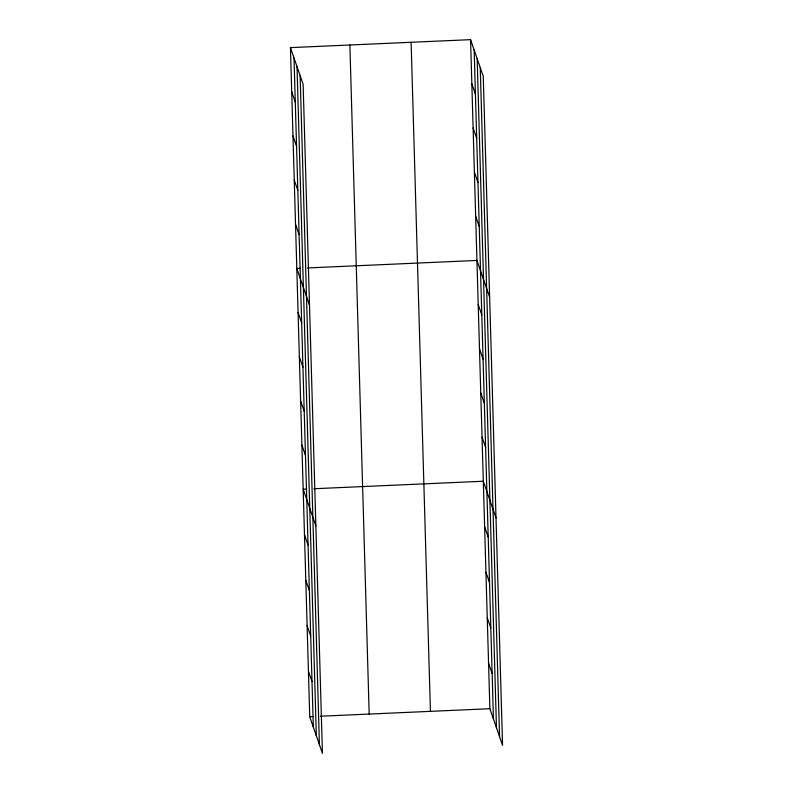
<?xml version="1.0" encoding="UTF-8"?>
<svg xmlns="http://www.w3.org/2000/svg" width="793" height="793" viewBox="0 0 793 793"><rect width="100%" height="100%" fill="white"/><g stroke="black" fill="none" stroke-linecap="round" stroke-linejoin="round"><path stroke-width="1.19" d="M290.436 47.63L303.124 84.286L322.434 753.35L309.736 716.694L290.436 47.63L470.566 39.65L483.264 76.306L502.564 745.37L489.876 708.714L470.566 39.65M300.369 268.262L296.8 268.421L309.498 305.077M307.506 267.945L476.94 260.441L489.628 297.097M306.742 489.053L303.174 489.212L315.862 525.868M313.879 488.746L483.314 481.232L496.002 517.888M309.736 716.694L313.304 716.535M320.441 716.228L489.876 708.714M471.845 83.81L475.423 94.149M473.114 127.97L476.702 138.309M474.392 172.121L477.971 182.469M475.671 216.281L479.25 226.629M478.219 304.601L481.797 314.94M479.487 348.761L483.066 359.1M480.766 392.912L484.345 403.26M482.035 437.072L485.623 447.421M484.622 526.73L488.21 537.069M485.94 572.229L489.519 582.568M487.249 617.727L490.827 628.066M291.705 91.79L295.293 102.138M488.557 663.216L492.146 673.564M292.984 135.95L296.562 146.289M294.253 180.11L297.841 190.449M295.531 224.26L299.11 234.609M298.079 312.581L301.657 322.929M299.348 356.741L302.936 367.08M300.626 400.901L304.205 411.24M301.905 445.061L305.483 455.4M304.482 534.71L308.071 545.059M305.801 580.208L309.379 590.547M307.109 625.707L310.697 636.045M308.427 671.205L312.006 681.544M480.251 67.623L499.56 736.687M477.158 58.672L496.468 727.746M474.155 49.989L493.454 719.063M411.121 42.287L430.43 711.351M349.882 45.003L369.181 714.067M300.121 75.603L319.42 744.667M297.018 66.662L316.328 735.726M294.015 57.978L313.324 727.042"/></g></svg>
